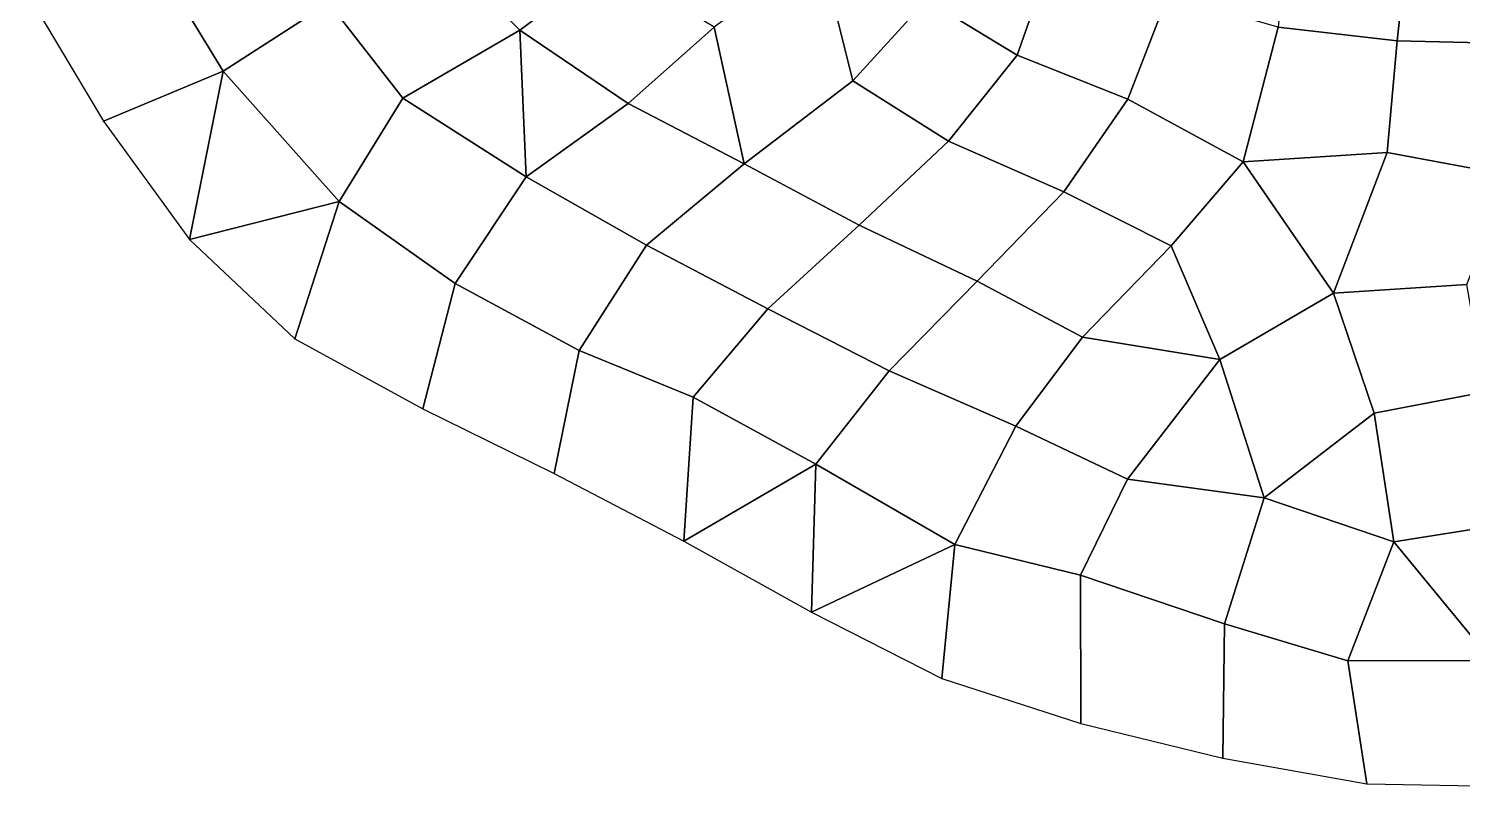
# Model space of a CAD drawing. Extents: x 380707 to 407438, y 6452841 to 6483357.
# Drawn here: x 391397 to 392624, y 6461845 to 6462494 of the extents above; entities that cross this region are included whole.
import ezdxf

# ---------------------------------------------------------------- set-up
doc = ezdxf.new("R2010")
doc.units = 0
for name, color, linetype in [('MESH_BOUND', 25, 'CONTINUOUS'), ('MESH_ELEMS', 18, 'CONTINUOUS'), ('MESH_NODES', 18, 'CONTINUOUS')]:
    doc.layers.add(name, color=color, linetype=linetype)

msp = doc.modelspace()

# ---------------------------------------------------------------- linework, layer by layer
at = {"layer": 'MESH_BOUND', "color": 25}
for points in [[(391397.063, 6462522.07, -0.855), (391461.125, 6462414.69, -1.399)], [(391461.125, 6462414.69, -1.399), (391534.607, 6462313.46, -1.157)], [(391534.607, 6462313.46, -1.157), (391624.886, 6462228.16, -1.017)], [(391624.886, 6462228.16, -1.017), (391734.386, 6462168.27, -1.291)], [(391734.386, 6462168.27, -1.291), (391846.646, 6462112.96, -0.522)], [(391846.646, 6462112.96, -0.522), (391957.58, 6462055.06, 0.937)], [(391957.58, 6462055.06, 0.937), (392066.958, 6461994.25, 0.38)], [(392066.958, 6461994.25, 0.38), (392178.447, 6461937.58, -0.434)], [(392178.447, 6461937.58, -0.434), (392297.394, 6461898.97, -0.773)], [(392297.394, 6461898.97, -0.773), (392418.981, 6461869.37, -0.518)], [(392418.981, 6461869.37, -0.518), (392542.105, 6461847.3, -0.923)], [(392542.105, 6461847.3, -0.923), (392666.99, 6461845.14, -1.002)]]:
    msp.add_polyline3d(points, dxfattribs=at)
at = {"layer": 'MESH_ELEMS', "color": 178}
for points in [[(391817.301, 6462492.61, -1.731), (391894.277, 6462549.96, -1.577), (391831.398, 6462613.9, -2.3), (391741.22, 6462568.93, -1.635)], [(391504.062, 6462554.7, -1.505), (391563.488, 6462457.34, -1.496), (391654.025, 6462515.73, -1.641), (391588.55, 6462605.09, -1.674)], [(392274.824, 6462562.09, -1.453), (392186.281, 6462603.06, -1.502), (392165.452, 6462518.16, -1.521), (392242.953, 6462471.02, -1.478)], [(392568.293, 6462483.43, -1.394), (392577.856, 6462573.47, -1.345), (392474.856, 6462583.71, -1.45), (392466.392, 6462495.11, -1.427)], [(392664.521, 6462481.16, -1.347), (392685.039, 6462586.42, -1.31), (392577.856, 6462573.47, -1.345), (392568.293, 6462483.43, -1.394)], [(391717.264, 6462434.32, -1.806), (391817.301, 6462492.61, -1.731), (391741.22, 6462568.93, -1.635), (391654.025, 6462515.73, -1.641)], [(392102.356, 6462449.11, -1.502), (392074.158, 6462562.37, -1.504), (391983.563, 6462495.08, -1.537), (392009.302, 6462378.16, -1.51)], [(392074.158, 6462562.37, -1.504), (392102.356, 6462449.11, -1.502), (392165.452, 6462518.16, -1.521), (392074.158, 6462562.37, -1.504)], [(392242.953, 6462471.02, -1.478), (392337.543, 6462433.38, -1.455), (392372.009, 6462522.11, -1.458), (392274.824, 6462562.09, -1.453)], [(391504.062, 6462554.7, -1.505), (391397.063, 6462522.07, -0.855), (391461.125, 6462414.69, -1.399), (391563.488, 6462457.34, -1.496)], [(391910.167, 6462429.72, -1.542), (391983.563, 6462495.08, -1.537), (391894.277, 6462549.96, -1.577), (391817.301, 6462492.61, -1.731)], [(392337.543, 6462433.38, -1.455), (392436.474, 6462379.83, -1.43), (392466.392, 6462495.11, -1.427), (392372.009, 6462522.11, -1.458)], [(391563.488, 6462457.34, -1.496), (391662.905, 6462345.79, -1.608), (391717.264, 6462434.32, -1.806), (391654.025, 6462515.73, -1.641)], [(392184.129, 6462397.55, -1.481), (392242.953, 6462471.02, -1.478), (392165.452, 6462518.16, -1.521), (392102.356, 6462449.11, -1.502)], [(391717.264, 6462434.32, -1.806), (391822.811, 6462367.01, -1.523), (391817.301, 6462492.61, -1.731), (391717.264, 6462434.32, -1.806)], [(391910.167, 6462429.72, -1.542), (391817.301, 6462492.61, -1.731), (391822.811, 6462367.01, -1.523), (391910.167, 6462429.72, -1.542)], [(391983.563, 6462495.08, -1.537), (391910.167, 6462429.72, -1.542), (392009.302, 6462378.16, -1.51), (391983.563, 6462495.08, -1.537)], [(392436.474, 6462379.83, -1.43), (392559.521, 6462387.75, -1.445), (392568.293, 6462483.43, -1.394), (392466.392, 6462495.11, -1.427)], [(392663.998, 6462368.45, -1.363), (392664.521, 6462481.16, -1.347), (392568.293, 6462483.43, -1.394), (392559.521, 6462387.75, -1.445)], [(392283.004, 6462354.26, -1.468), (392337.543, 6462433.38, -1.455), (392242.953, 6462471.02, -1.478), (392184.129, 6462397.55, -1.481)], [(391563.488, 6462457.34, -1.496), (391461.125, 6462414.69, -1.399), (391534.607, 6462313.46, -1.157), (391563.488, 6462457.34, -1.496)], [(391534.607, 6462313.46, -1.157), (391662.905, 6462345.79, -1.608), (391563.488, 6462457.34, -1.496), (391534.607, 6462313.46, -1.157)], [(392107.816, 6462325.51, -1.482), (392184.129, 6462397.55, -1.481), (392102.356, 6462449.11, -1.502), (392009.302, 6462378.16, -1.51)], [(391717.264, 6462434.32, -1.806), (391662.905, 6462345.79, -1.608), (391762.091, 6462275.75, -1.647), (391822.811, 6462367.01, -1.523)], [(391925.85, 6462308.54, -1.5), (392009.302, 6462378.16, -1.51), (391910.167, 6462429.72, -1.542), (391822.811, 6462367.01, -1.523)], [(392374.741, 6462307.96, -1.437), (392436.474, 6462379.83, -1.43), (392337.543, 6462433.38, -1.455), (392283.004, 6462354.26, -1.468)], [(392208.748, 6462277.72, -1.435), (392283.004, 6462354.26, -1.468), (392184.129, 6462397.55, -1.481), (392107.816, 6462325.51, -1.482)], [(392559.521, 6462387.75, -1.445), (392436.474, 6462379.83, -1.43), (392513.734, 6462267.31, -1.43), (392559.521, 6462387.75, -1.445)], [(392627.712, 6462274.72, -1.473), (392663.998, 6462368.45, -1.363), (392559.521, 6462387.75, -1.445), (392513.734, 6462267.31, -1.43)], [(392009.302, 6462378.16, -1.51), (391925.85, 6462308.54, -1.5), (392029.572, 6462254.06, -1.457), (392107.816, 6462325.51, -1.482)], [(392374.741, 6462307.96, -1.437), (392416.336, 6462210.62, -1.436), (392513.734, 6462267.31, -1.43), (392436.474, 6462379.83, -1.43)], [(391868.217, 6462218.19, -1.427), (391925.85, 6462308.54, -1.5), (391822.811, 6462367.01, -1.523), (391762.091, 6462275.75, -1.647)], [(392283.004, 6462354.26, -1.468), (392208.748, 6462277.72, -1.435), (392298.918, 6462229.71, -1.423), (392374.741, 6462307.96, -1.437)], [(391662.905, 6462345.79, -1.608), (391534.607, 6462313.46, -1.157), (391624.886, 6462228.16, -1.017), (391662.905, 6462345.79, -1.608)], [(391624.886, 6462228.16, -1.017), (391734.386, 6462168.27, -1.291), (391762.091, 6462275.75, -1.647), (391662.905, 6462345.79, -1.608)], [(392133.438, 6462200.9, -1.436), (392208.748, 6462277.72, -1.435), (392107.816, 6462325.51, -1.482), (392029.572, 6462254.06, -1.457)], [(391925.85, 6462308.54, -1.5), (391868.217, 6462218.19, -1.427), (391965.713, 6462178.34, -1.389), (392029.572, 6462254.06, -1.457)], [(392298.918, 6462229.71, -1.423), (392416.336, 6462210.62, -1.436), (392374.741, 6462307.96, -1.437), (392298.918, 6462229.71, -1.423)], [(391734.386, 6462168.27, -1.291), (391846.646, 6462112.96, -0.522), (391868.217, 6462218.19, -1.427), (391762.091, 6462275.75, -1.647)], [(392241.898, 6462153.49, -1.411), (392298.918, 6462229.71, -1.423), (392208.748, 6462277.72, -1.435), (392133.438, 6462200.9, -1.436)], [(392548.598, 6462164.71, -1.601), (392643.673, 6462182.84, -1.561), (392627.712, 6462274.72, -1.473), (392513.734, 6462267.31, -1.43)], [(392416.336, 6462210.62, -1.436), (392454.251, 6462092.26, -1.63), (392548.598, 6462164.71, -1.601), (392513.734, 6462267.31, -1.43)], [(392070.547, 6462120.99, -1.435), (392133.438, 6462200.9, -1.436), (392029.572, 6462254.06, -1.457), (391965.713, 6462178.34, -1.389)], [(392298.918, 6462229.71, -1.423), (392241.898, 6462153.49, -1.411), (392337.51, 6462108.17, -1.413), (392416.336, 6462210.62, -1.436)], [(391846.646, 6462112.96, -0.522), (391957.58, 6462055.06, 0.937), (391965.713, 6462178.34, -1.389), (391868.217, 6462218.19, -1.427)], [(392454.251, 6462092.26, -1.63), (392416.336, 6462210.62, -1.436), (392337.51, 6462108.17, -1.413), (392454.251, 6462092.26, -1.63)], [(392189.521, 6462052.18, -1.68), (392241.898, 6462153.49, -1.411), (392133.438, 6462200.9, -1.436), (392070.547, 6462120.99, -1.435)], [(392070.547, 6462120.99, -1.435), (391965.713, 6462178.34, -1.389), (391957.58, 6462055.06, 0.937), (392070.547, 6462120.99, -1.435)], [(392643.673, 6462182.84, -1.561), (392548.598, 6462164.71, -1.601), (392565.296, 6462054.61, -1.546), (392700.134, 6462075.75, -1.528)], [(392548.598, 6462164.71, -1.601), (392454.251, 6462092.26, -1.63), (392565.296, 6462054.61, -1.546), (392548.598, 6462164.71, -1.601)], [(392297.231, 6462026.03, -1.624), (392337.51, 6462108.17, -1.413), (392241.898, 6462153.49, -1.411), (392189.521, 6462052.18, -1.68)], [(392070.547, 6462120.99, -1.435), (391957.58, 6462055.06, 0.937), (392066.958, 6461994.25, 0.38), (392070.547, 6462120.99, -1.435)], [(392070.547, 6462120.99, -1.435), (392066.958, 6461994.25, 0.38), (392189.521, 6462052.18, -1.68), (392070.547, 6462120.99, -1.435)], [(392337.51, 6462108.17, -1.413), (392297.231, 6462026.03, -1.624), (392420.311, 6461984.14, -1.546), (392454.251, 6462092.26, -1.63)], [(392526.003, 6461952.54, -1.271), (392565.296, 6462054.61, -1.546), (392454.251, 6462092.26, -1.63), (392420.311, 6461984.14, -1.546)], [(392565.296, 6462054.61, -1.546), (392648.878, 6461952.99, -0.864), (392700.134, 6462075.75, -1.528), (392565.296, 6462054.61, -1.546)], [(392526.003, 6461952.54, -1.271), (392648.878, 6461952.99, -0.864), (392565.296, 6462054.61, -1.546), (392526.003, 6461952.54, -1.271)], [(392189.521, 6462052.18, -1.68), (392066.958, 6461994.25, 0.38), (392178.447, 6461937.58, -0.434), (392189.521, 6462052.18, -1.68)], [(392178.447, 6461937.58, -0.434), (392297.394, 6461898.97, -0.773), (392297.231, 6462026.03, -1.624), (392189.521, 6462052.18, -1.68)], [(392420.311, 6461984.14, -1.546), (392297.231, 6462026.03, -1.624), (392297.394, 6461898.97, -0.773), (392418.981, 6461869.37, -0.518)], [(392418.981, 6461869.37, -0.518), (392542.105, 6461847.3, -0.923), (392526.003, 6461952.54, -1.271), (392420.311, 6461984.14, -1.546)], [(392542.105, 6461847.3, -0.923), (392666.99, 6461845.14, -1.002), (392648.878, 6461952.99, -0.864), (392526.003, 6461952.54, -1.271)]]:
    msp.add_3dface(points, dxfattribs=at)
at = {"layer": 'MESH_NODES', "color": 18}
for p in [(391817.301, 6462492.61, -1.731), (392568.293, 6462483.43, -1.394), (392242.953, 6462471.02, -1.478), (391563.488, 6462457.34, -1.496), (392102.356, 6462449.11, -1.502), (391717.264, 6462434.32, -1.806), (391910.167, 6462429.72, -1.542), (392337.543, 6462433.38, -1.455), (391461.125, 6462414.69, -1.399), (392184.129, 6462397.55, -1.481), (392559.521, 6462387.75, -1.445), (392009.302, 6462378.16, -1.51), (392436.474, 6462379.83, -1.43), (391822.811, 6462367.01, -1.523), (392283.004, 6462354.26, -1.468), (391662.905, 6462345.79, -1.608), (392107.816, 6462325.51, -1.482), (391534.607, 6462313.46, -1.157), (391925.85, 6462308.54, -1.5), (392374.741, 6462307.96, -1.437), (391762.091, 6462275.75, -1.647), (392208.748, 6462277.72, -1.435), (392513.734, 6462267.31, -1.43), (392029.572, 6462254.06, -1.457), (391624.886, 6462228.16, -1.017), (392298.918, 6462229.71, -1.423), (391868.217, 6462218.19, -1.427), (392416.336, 6462210.62, -1.436), (392133.438, 6462200.9, -1.436), (391965.713, 6462178.34, -1.389), (391734.386, 6462168.27, -1.291), (392548.598, 6462164.71, -1.601), (392241.898, 6462153.49, -1.411), (392070.547, 6462120.99, -1.435), (391846.646, 6462112.96, -0.522), (392337.51, 6462108.17, -1.413), (392454.251, 6462092.26, -1.63), (391957.58, 6462055.06, 0.937), (392565.296, 6462054.61, -1.546), (392189.521, 6462052.18, -1.68), (392297.231, 6462026.03, -1.624), (392066.958, 6461994.25, 0.38), (392420.311, 6461984.14, -1.546), (392526.003, 6461952.54, -1.271), (392178.447, 6461937.58, -0.434), (392297.394, 6461898.97, -0.773), (392418.981, 6461869.37, -0.518), (392542.105, 6461847.3, -0.923)]:
    msp.add_point(p, dxfattribs=at)

doc.saveas('drawing.dxf')
